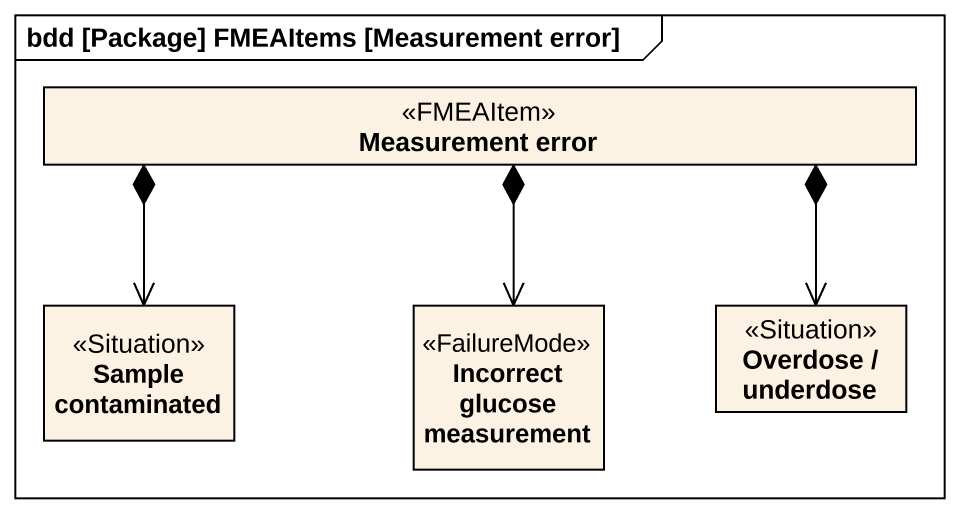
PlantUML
@startuml
mainframe bdd [Package] FMEAItems [Measurement error]
hide circle
hide empty members
class "Measurement error" as Measurement_error <<FMEAItem>>
class "Sample contaminated" as Sample_contaminated <<Situation>>
class "Incorrect glucose measurement" as Incorrect_glucose <<FailureMode>>
class "Overdose / underdose" as Overdose_underdose <<Situation>>
Measurement_error *--> Sample_contaminated
Measurement_error *--> Incorrect_glucose
Measurement_error *--> Overdose_underdose
@enduml
